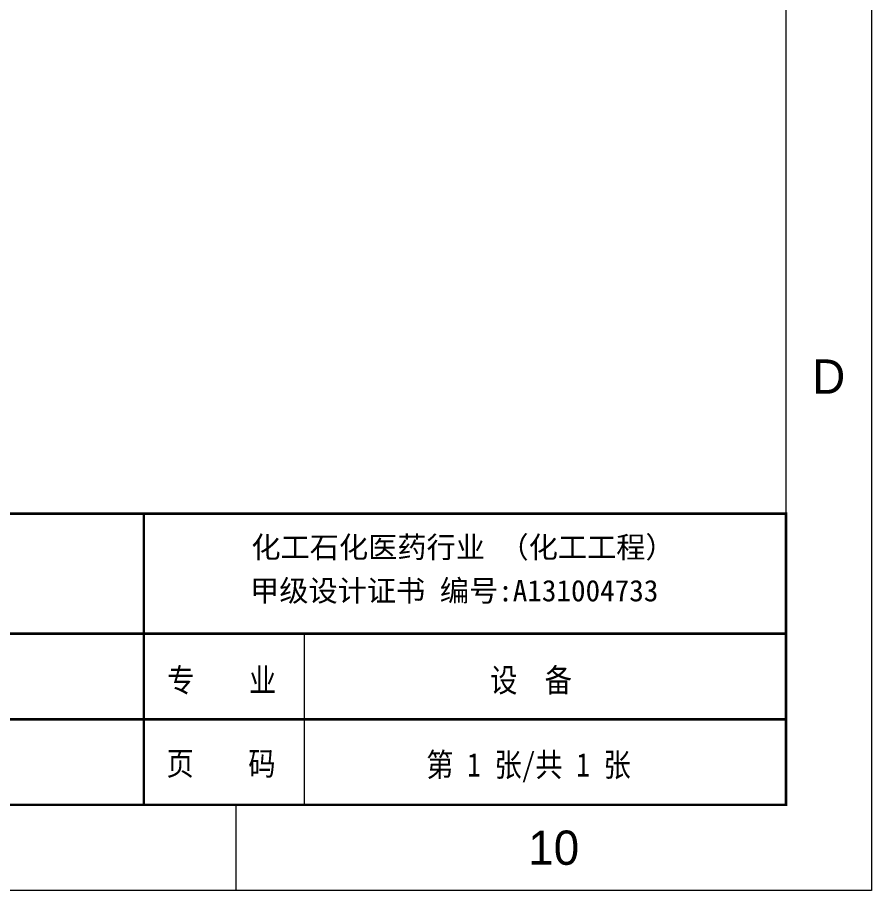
# Model space of a CAD drawing. Extents: x 148 to 221443, y -36682 to 6758.
# Drawn here: x 127330 to 129325, y -12439 to -10401 of the extents above; entities that cross this region are included whole.
import ezdxf
from ezdxf.enums import TextEntityAlignment as Align

# ---------------------------------------------------------------- set-up
doc = ezdxf.new("R2010")
doc.units = 0
doc.header["$LTSCALE"] = 10
doc.header["$MEASUREMENT"] = 0
doc.layers.add('2（细实线）', color=3, linetype='Continuous', lineweight=20)
doc.layers.add('图框层', color=7, linetype='Continuous', lineweight=15)
doc.styles.add('HZ', font='ROMS.SHX', dxfattribs={"width": 0.75, "bigfont": 'GBCBIG.SHX'})
doc.styles.add('tkhz2', font='')
doc.styles.add('公司名', font='simhei.ttf')
doc.styles.get('tkhz2').set_extended_font_data('SimSun')

# ---------------------------------------------------------------- blocks, each defined once
blk = doc.blocks.new('1.25A2')
at = {"layer": '图框层', "ltscale": 10}
for p, q in [((15312.98, 9283.89), (15312.98, 8863.89)), ((15302.98, 9273.89), (15302.98, 8873.89)), ((15302.98, 8873.89), (14595.48, 8873.89)), ((15238.73, 8873.89), (15238.73, 8863.89)), ((15312.98, 8863.89), (14570.48, 8863.89))]:
    blk.add_line(p, q, dxfattribs=at)
at = {"style": 'HZ'}
for s, p in [('D', (15307.98, 8923.89)), ('10', (15275.86, 8868.89))]:
    blk.add_text(s, height=4, dxfattribs=at).set_placement(p, align=Align.MIDDLE)

msp = doc.modelspace()

# ---------------------------------------------------------------- linework, layer by layer
at = {"layer": '图框层'}
msp.add_line((127999.8039, -12239.4276), (127999.8039, -11839.4276), dxfattribs=at)
at = {"layer": '图框层', "const_width": 6}
msp.add_lwpolyline([(125524.8039, -12239.4276), (129124.8039, -12239.4276), (129124.8039, -11559.4276), (125524.8039, -11559.4276)], close=True, dxfattribs=at)
for points in [[(127624.8039, -11559.4276), (127624.8039, -11839.4276)], [(125524.8039, -11839.4276), (129124.8039, -11839.4276)], [(127624.8039, -11839.4276), (129124.8039, -11839.4276)], [(127624.8039, -11839.4276), (127624.8039, -12239.4276)], [(125524.8039, -12039.4276), (129124.8039, -12039.4276)]]:
    msp.add_lwpolyline(points, dxfattribs=at)

# ---------------------------------------------------------------- block references
at = {"layer": '2（细实线）', "xscale": 20, "yscale": 20, "zscale": 20}
msp.add_blockref('1.25A2', (-176934.8666, -189717.1551), dxfattribs=at)

# ---------------------------------------------------------------- texts
at = {"layer": '图框层', "ltscale": 10, "style": '公司名'}
for s, p in [('化工石化医药行业 （化工工程）', (127876.0425, -11662.7651)), ('甲级设计证书 编号:A131004733', (127872.997, -11764.242))]:
    msp.add_text(s, height=50, dxfattribs=at).set_placement(p)
at = {"layer": '图框层', "style": 'tkhz2', "width": 0.85}
for s, p in [('专    业', (127806.6184, -11975.7755)), ('设  备', (128529.3238, -11975.7755)), ('页    码', (127805.1794, -12170.2924)), ('第 1 张/共 1 张', (128523.444, -12173.2342))]:
    msp.add_text(s, height=55, dxfattribs=at).set_placement(p, align=Align.CENTER)

doc.saveas('drawing.dxf')
